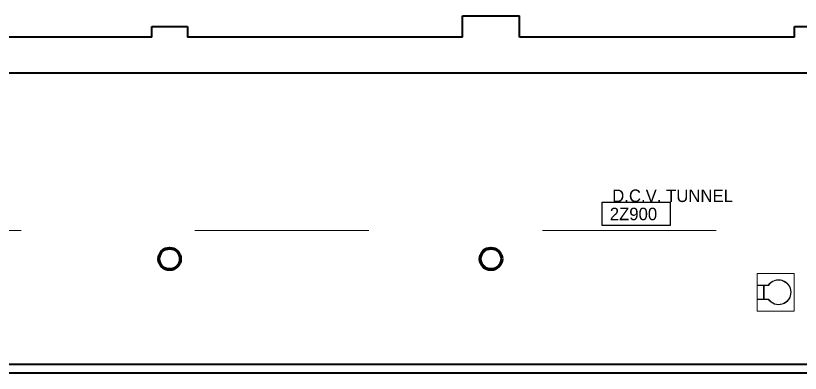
# Model space of a CAD drawing. Header units: metres. Extents: x 1807 to 3745, y 842 to 1968.
# Drawn here: x 3172.69 to 3194.66, y 1430.8 to 1440.8 of the extents above; entities that cross this region are included whole.
import ezdxf
from ezdxf.enums import TextEntityAlignment as Align

# ---------------------------------------------------------------- set-up
doc = ezdxf.new("R2010")
doc.units = ezdxf.units.M
doc.header["$MEASUREMENT"] = 0
doc.linetypes.add('DGN2', pattern=[9.732586, 4.866293, -4.866293])
for name, color, linetype, lineweight in [('Level 1', 7, 'Continuous', 0), ('Level 31', 7, 'Continuous', 0), ('Level 33', 7, 'Continuous', 0), ('TRIRIGA DOOR BOX', 7, 'Continuous', 0)]:
    doc.layers.add(name, color=color, linetype=linetype, lineweight=lineweight)
doc.styles.add('Style-CHAR_FAST_FONT', font='CHAR_FAST_FONT.shx', dxfattribs={"height": 0.2})

msp = doc.modelspace()

# ---------------------------------------------------------------- linework, layer by layer
at = {"layer": 'Level 1', "color": 7, "linetype": 'Continuous', "lineweight": 40}
for p, q in [((3185.2, 1440.8), (3186.8, 1440.8)), ((3185.2, 1440.2), (3185.2, 1440.8)), ((3186.8, 1440.2), (3186.8, 1440.8)), ((3176.5, 1440.2), (3176.5, 1440.5)), ((3176.5, 1440.5), (3177.5, 1440.5)), ((3177.5, 1440.5), (3177.5, 1440.2)), ((3194.5, 1440.2), (3194.5, 1440.5)), ((3194.5, 1440.5), (3195.5, 1440.5)), ((3176.5, 1440.2), (3168.8, 1440.2)), ((3185.2, 1440.2), (3177.5, 1440.2)), ((3194.5, 1440.2), (3186.8, 1440.2)), ((3166.463, 1439.2), (3243.25, 1439.2)), ((3166.463, 1439.2), (3243.25, 1439.2)), ((3242.5, 1431.05), (3122.5, 1431.05)), ((3254.838, 1431.05), (3168.65, 1431.05)), ((3255.012, 1430.8), (3122.5, 1430.8))]:
    msp.add_line(p, q, dxfattribs=at)
at = {"layer": 'Level 1', "color": 7, "linetype": 'Continuous', "lineweight": 13}
msp.add_line((2672.7, 1439.2), (3243.25, 1439.2), dxfattribs=at)
at = {"layer": 'Level 1', "color": 7, "linetype": 'DGN2', "lineweight": 0}
for p, q in [((3250.705, 1434.79), (3094.195, 1434.79)), ((3193.459, 1432.541), (3193.459, 1433.591)), ((3193.459, 1433.591), (3194.491, 1433.591)), ((3194.491, 1433.591), (3194.491, 1432.541)), ((3194.491, 1432.541), (3193.459, 1432.541))]:
    msp.add_line(p, q, dxfattribs=at)
at = {"layer": 'Level 1', "color": 7, "linetype": 'Continuous', "lineweight": 0}
for p, q in [((3193.767, 1433.266), (3193.459, 1433.266)), ((3193.459, 1433.256), (3193.459, 1433.266)), ((3193.772, 1433.256), (3193.459, 1433.256)), ((3193.659, 1433.266), (3193.629, 1433.266)), ((3193.629, 1433.266), (3193.629, 1433.256)), ((3193.629, 1433.256), (3193.659, 1433.256)), ((3193.634, 1433.256), (3193.634, 1432.876)), ((3193.654, 1433.256), (3193.654, 1432.876)), ((3193.659, 1433.256), (3193.659, 1433.266)), ((3193.772, 1432.876), (3193.459, 1432.876)), ((3193.459, 1432.866), (3193.459, 1432.876)), ((3193.767, 1432.866), (3193.459, 1432.866)), ((3193.629, 1432.866), (3193.629, 1432.876)), ((3193.629, 1432.876), (3193.659, 1432.876)), ((3193.659, 1432.866), (3193.629, 1432.866)), ((3193.659, 1432.876), (3193.659, 1432.866))]:
    msp.add_line(p, q, dxfattribs=at)
at = {"layer": 'Level 1', "color": 7, "linetype": 'Continuous', "lineweight": 70}
for centre in [(3177, 1434), (3186, 1434)]:
    msp.add_circle(centre, 0.3, dxfattribs=at)
at = {"layer": 'Level 1', "color": 7, "linetype": 'Continuous', "lineweight": 0}
for radius, start, end in [(0.35, 214.8497, 145.1501), (0.34, 213.9745, 146.0255)]:
    msp.add_arc((3194.054, 1433.066), radius, start, end, dxfattribs=at)
at = {"layer": 'TRIRIGA DOOR BOX', "color": 251, "linetype": 'Continuous', "lineweight": 30, "true_color": 0x555555}
msp.add_lwpolyline([(3189.118, 1435.581), (3191.018, 1435.581), (3191.018, 1434.931), (3189.118, 1434.931)], close=True, dxfattribs=at)

# ---------------------------------------------------------------- texts
at = {"layer": 'Level 31', "color": 7, "linetype": 'Continuous', "lineweight": 30, "style": 'Style-CHAR_FAST_FONT'}
msp.add_text('D.C.V. TUNNEL', height=0.35, dxfattribs=at).set_placement((3189.396, 1435.764), align=Align.MIDDLE_LEFT)
at = {"layer": 'Level 33', "color": 7, "linetype": 'Continuous', "lineweight": 13, "style": 'Style-CHAR_FAST_FONT'}
msp.add_text('2Z900', height=0.35, dxfattribs=at).set_placement((3189.327, 1435.256), align=Align.MIDDLE_LEFT)

doc.saveas('drawing.dxf')
